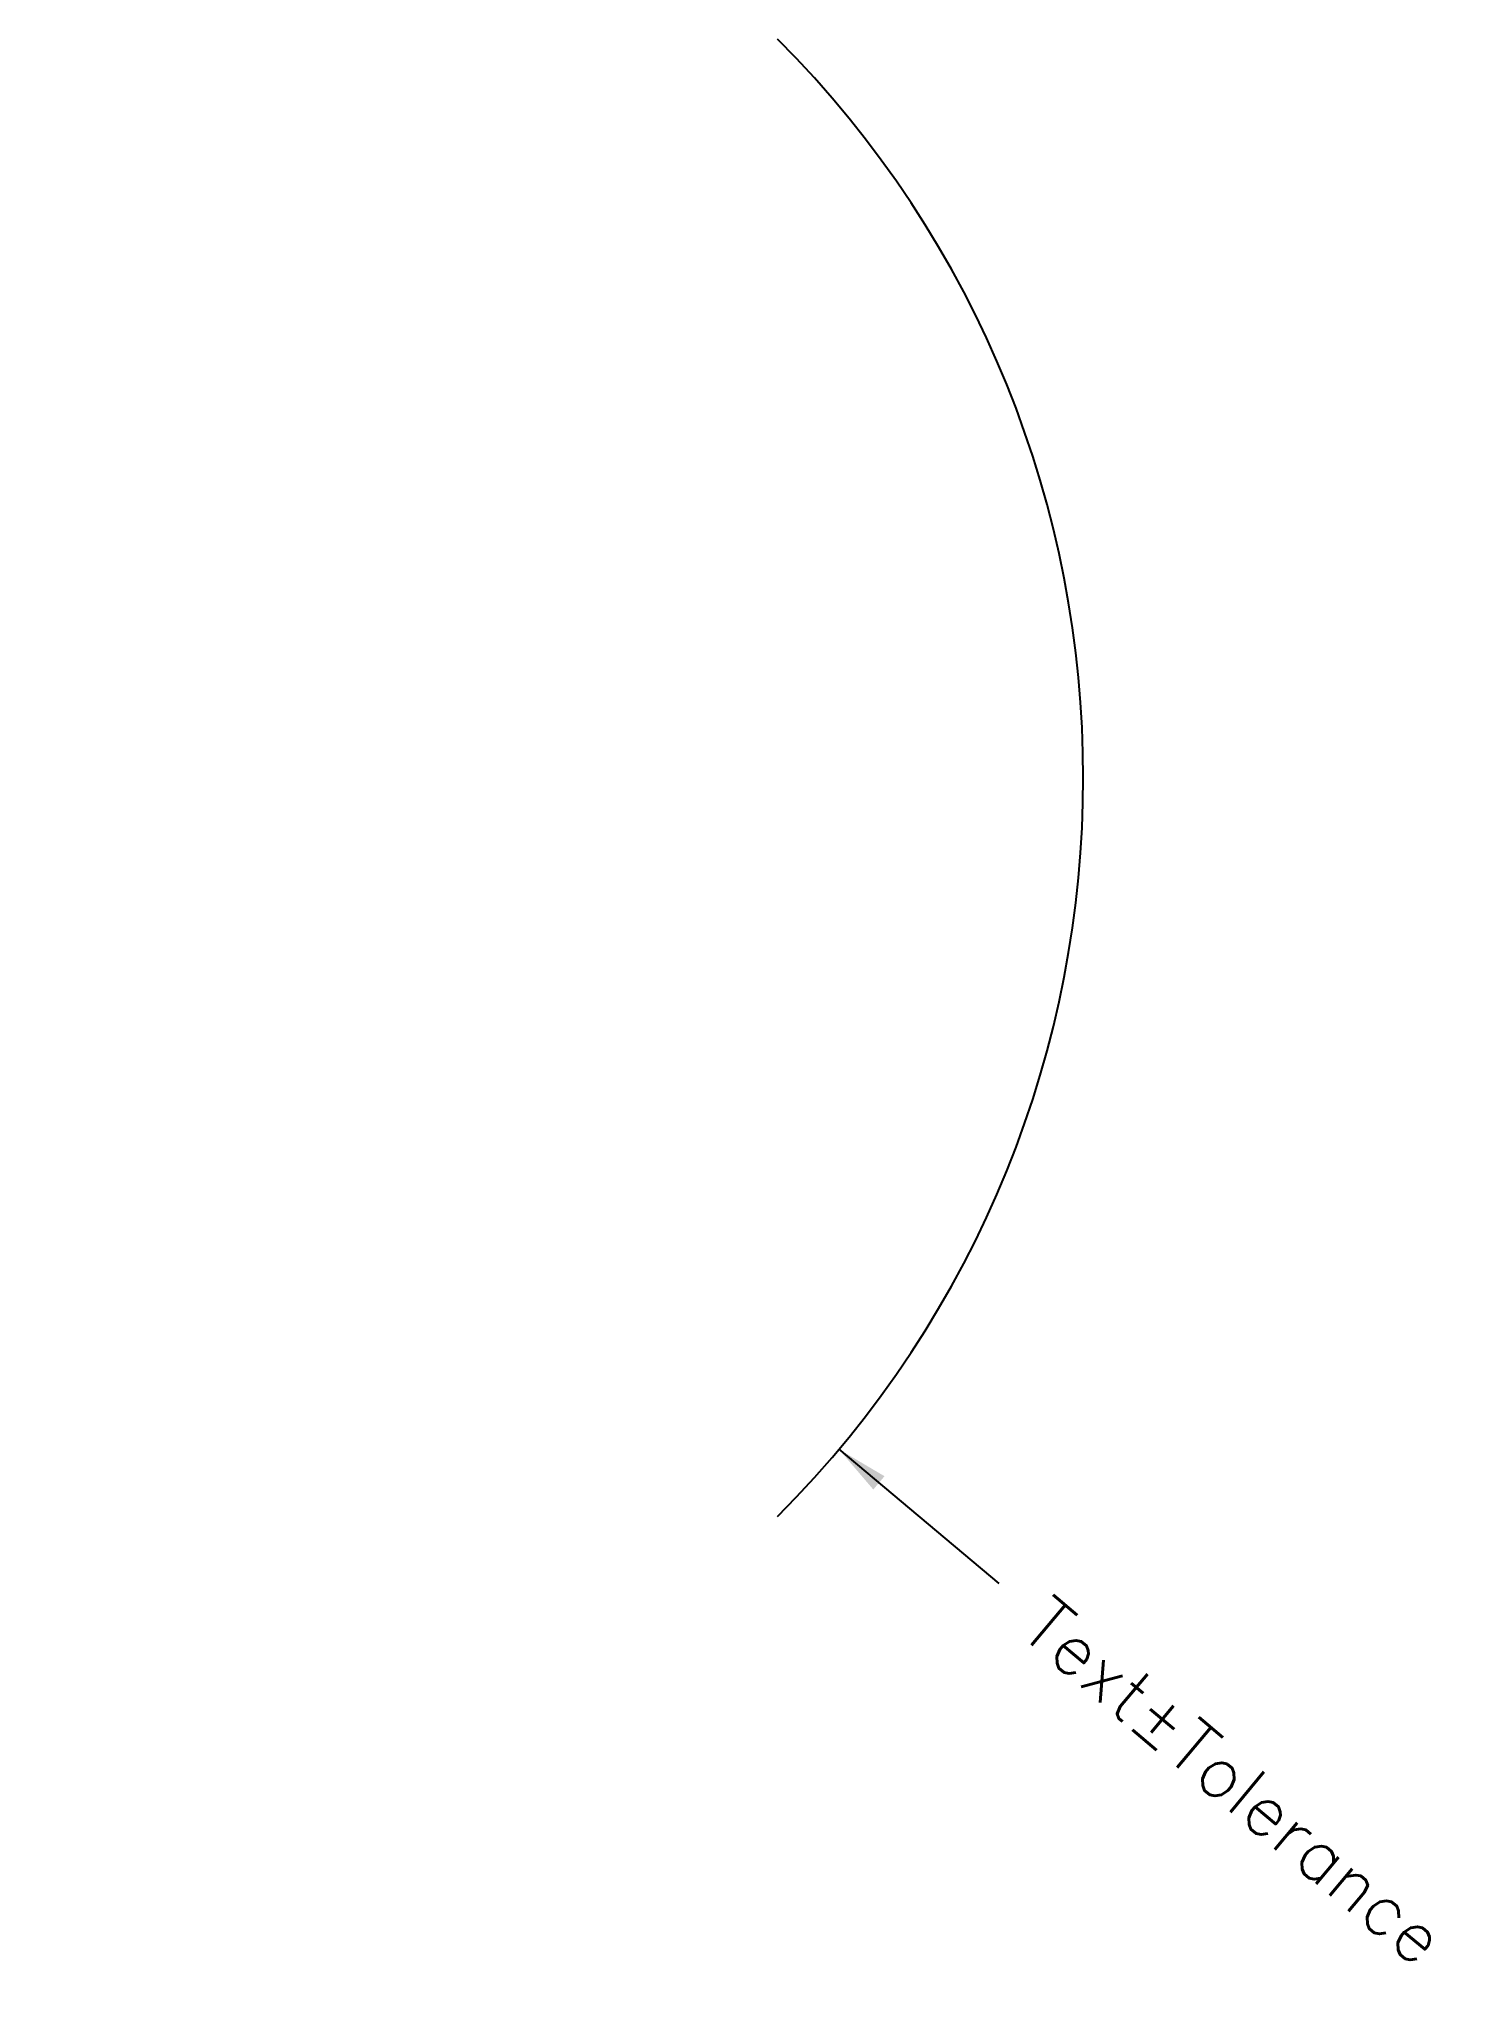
# Model space of a CAD drawing. Extents: x 10 to 78.1, y -48 to 45.4.
import ezdxf
from ezdxf.enums import TextEntityAlignment as Align

# ---------------------------------------------------------------- set-up
doc = ezdxf.new("R2010")
doc.units = 0
doc.layers.get('0').update_dxf_attribs({"linetype": 'CONTINUOUS'})
doc.layers.add('Dimension', color=94, linetype='CONTINUOUS')
doc.styles.get("Standard").update_dxf_attribs({"font": 'SIMPLEX'})
doc.dimstyles.get("Standard").update_dxf_attribs({"dimtxt": 2.5, "dimasz": 2.5, "dimexe": 1.25, "dimexo": 0.625, "dimtad": 0, "dimzin": 0, "dimcen": 2.5, "dimazin": 3, "dimtfac": 1, "dimtmove": 0, "dimatfit": 3})

# ---------------------------------------------------------------- blocks, each defined once
blk = doc.blocks.new('*D1')
at = {"layer": 'Dimension'}
blk.add_line((48.302222, -22.13938), (55.962667, -28.567257), dxfattribs=at)
blk.add_solid([(49.949505, -24.065535), (50.485161, -23.427164), (48.302222, -22.13938)], dxfattribs=at)
blk.add_text('Text±Tolerance', height=2.5, rotation=-40, dxfattribs=at).set_placement((67.233095, -38.024269), align=Align.MIDDLE_CENTER)

msp = doc.modelspace()

# ---------------------------------------------------------------- linework, layer by layer
msp.add_arc((10, 10), 50, -45, 45)

# ---------------------------------------------------------------- dimensions: what is measured, and where the dimension line sits
at = {"layer": 'Dimension'}
dim = msp.add_radius_dim(center=(10, 10), mpoint=(48.302, -22.139), text='Text±Tolerance', dimstyle='STANDARD', dxfattribs=at)
dim.commit()
dim.dimension.update_dxf_attribs({"geometry": '*D1', "text_midpoint": (67.233, -38.024)})

doc.saveas('drawing.dxf')
